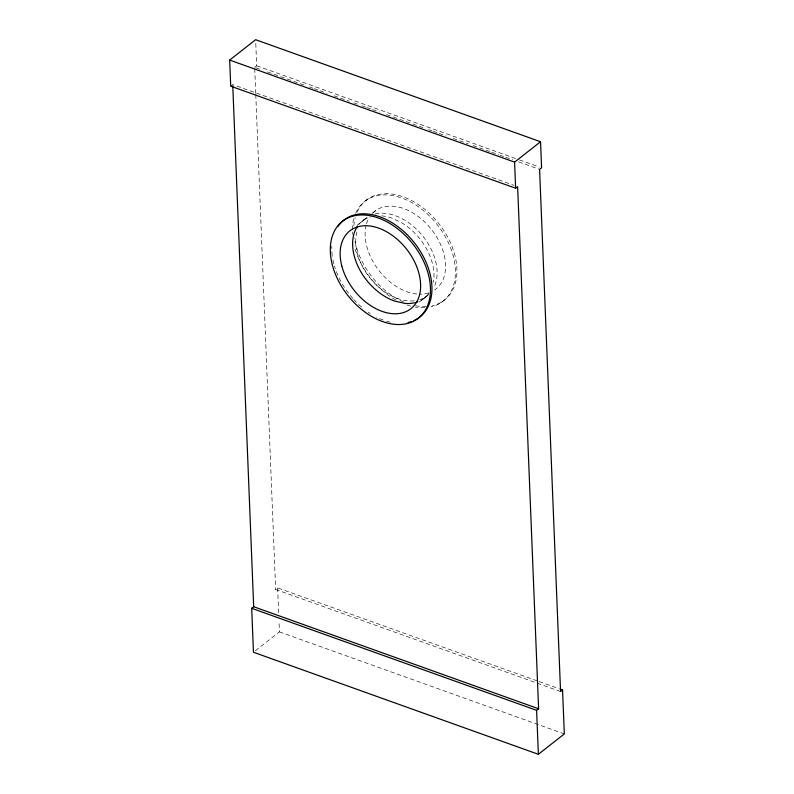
<?xml version="1.0" encoding="UTF-8"?>
<svg xmlns="http://www.w3.org/2000/svg" width="794" height="794" viewBox="0 0 794 794"><rect width="100%" height="100%" fill="white"/><g stroke="black" fill="none" stroke-linecap="round" stroke-linejoin="round"><path stroke-width="0.6" stroke-dasharray="3.97 2.98" d="M363.781 219.968L366.907 217.437A49.466 33.715 51 0 0 360.665 223.67M422.815 299.259L425.941 296.718M230.717 86.169L232.721 84.601L514.125 185.389M254.676 67.351L256.68 65.783L255.678 40.881M366.411 200.197L367.91 199.026M357.002 225.298L367.582 216.98M372.336 213.249L376.138 210.271M419.202 302.097L428.8 294.564M441.295 302.464L442.794 301.283M560.564 691.524L275.647 589.476L277.652 587.907L538.044 681.183M255.38 650.743L279.409 631.875L278.972 620.878M256.68 65.783L518.234 159.475M519.405 159.892L539.255 166.998M255.847 67.778L260.521 69.445M267.528 71.956L299.05 83.251M300.221 83.668L304.886 85.335M309.561 87.012L313.064 88.263M314.235 88.68L318.9 90.357M320.071 90.774L327.078 93.285M334.085 95.796L349.261 101.235M353.935 102.902L357.439 104.163M362.104 105.83L365.607 107.091M366.778 107.508L371.443 109.175M372.614 109.592L379.621 112.103M386.628 114.614L418.16 125.909M419.321 126.325L423.996 128.003M428.661 129.67L432.164 130.931M433.335 131.347L438.01 133.015M439.171 133.432L446.178 135.943M453.185 138.454L468.371 143.893M473.035 145.56L484.717 149.748M485.878 150.165L490.553 151.843M491.724 152.259L498.721 154.77M499.892 155.187L504.567 156.855M505.728 157.272L512.735 159.783M518.581 161.877L539.592 169.4M539.205 681.599L559.055 688.706M279.409 631.875L564.326 733.924M277.652 587.907L278.674 613.554M254.725 68.592L255.728 93.335M255.777 94.575L275.647 589.476M355.672 213.229A63.421 42.737 51.9 0 1 436.839 224.156A63.421 42.737 51.9 0 1 430.834 306.901M424.859 307.705A63.421 42.737 51.9 0 1 415.272 307.109M410.816 306.147A63.421 42.737 51.9 0 1 406.329 304.777M395.888 300.023A63.421 42.737 51.9 0 1 354.372 246.448M352.367 234.379A63.421 42.737 51.9 0 1 352.258 232.056M352.258 229.575A63.421 42.737 51.9 0 1 353.667 218.985M428.542 294.683A49.466 33.715 51 0 1 419.897 299.646M414.18 300.827A49.466 33.715 51 0 1 369.389 277.255A49.466 33.715 51 0 1 357.975 228.771M375.165 213.904A49.466 33.715 51 0 1 422.964 236.284A49.466 33.715 51 0 1 433.911 287.537M428.581 292.907A49.466 33.338 51.9 0 1 419.282 294.167M416.79 294.008A49.466 33.338 51.9 0 1 366.203 224.93M366.53 223.769A49.466 33.338 51.9 0 1 369.359 217.387M372.773 213.04A49.466 33.338 51.9 0 1 431.082 228.96A49.466 33.338 51.9 0 1 434.556 290.038M429.058 293.016A49.476 33.715 51 0 1 418.904 301.383M358.878 224.424A49.476 33.715 51 0 1 370.927 216.712M381.745 215.839A49.476 33.715 51 0 1 392.236 218.231L402.806 223.442A49.476 33.715 51 0 1 433.355 282.366M390.33 322.185A61.555 41.477 51.9 0 1 385.586 320.875M383.214 320.051A61.555 41.477 51.9 0 1 376.664 317.173M370.212 313.461A61.555 41.477 51.9 0 1 368.267 312.161M361.607 307.05A61.555 41.477 51.9 0 1 353.707 299.417M352.873 298.494A61.555 41.477 51.9 0 1 334.473 266.02M333.867 263.826A61.555 41.477 51.9 0 1 332.418 256.75M332.259 255.579A61.555 41.477 51.9 0 1 331.852 246.259M357.161 212.058A63.421 42.737 51.9 0 1 438.338 222.985A63.421 42.737 51.9 0 1 432.333 305.72M426.358 306.534A63.421 42.737 51.9 0 1 413.436 305.253M403.61 301.938A63.421 42.737 51.9 0 1 354.382 237.972M353.866 225.943A63.421 42.737 51.9 0 1 355.166 217.814"/><path stroke-width="1.19" d="M232.771 85.831L253.683 606.725L251.688 608.293L253.455 652.251L538.372 754.3L536.605 710.342L538.6 708.774L517.628 186.65L515.634 188.218L230.717 86.169L229.674 60.076L255.628 39.7L540.545 141.749L541.587 167.832L539.592 169.4L560.564 691.524L562.559 689.956L560.227 689.123M515.634 188.218L514.591 162.125L540.545 141.749M538.372 754.3L564.326 733.924L562.559 689.956M229.674 60.076L514.591 162.125M253.683 606.725L538.6 708.774M251.688 608.293L536.605 710.342M417.852 301.799A49.476 33.715 51 0 1 404.851 303.387L394.36 300.995A49.476 33.715 51 0 1 357.538 226.201M337.867 226.637A61.555 41.477 51.9 0 1 413.624 241.852A61.555 41.477 51.9 0 1 413.992 320.548M411.689 321.471A61.555 41.477 51.9 0 1 408.076 322.503M341.797 265.94A49.466 33.338 51.9 0 0 409.605 309.63A49.466 33.338 51.9 0 0 389.785 233.674A49.466 33.338 51.9 0 0 341.797 265.94M332.368 265.007A61.555 41.477 51.9 0 0 416.731 319.377A61.555 41.477 51.9 0 0 392.077 224.861A61.555 41.477 51.9 0 0 332.368 265.007"/></g></svg>
